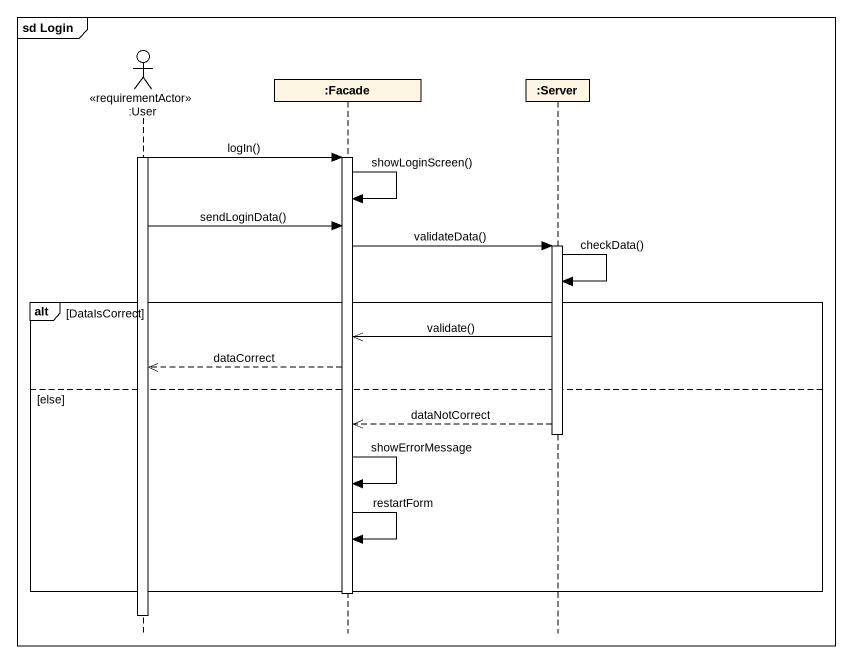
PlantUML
@startuml
mainframe sd Login
hide footbox
actor ":User" as User <<requirementActor>>
participant ":Facade" as Facade
participant ":Server" as Server

activate User
User -> Facade : logIn()
activate Facade
Facade -> Facade : showLoginScreen()
User -> Facade : sendLoginData()
Facade -> Server : validateData()
activate Server
Server -> Server : checkData()
alt DataIsCorrect
  Server ->> Facade : validate()
  Facade -->> User : dataCorrect
else else
  Server -->> Facade : dataNotCorrect
  deactivate Server
  Facade -> Facade : showErrorMessage
  Facade -> Facade : restartForm
end
deactivate Facade
deactivate User
@enduml
